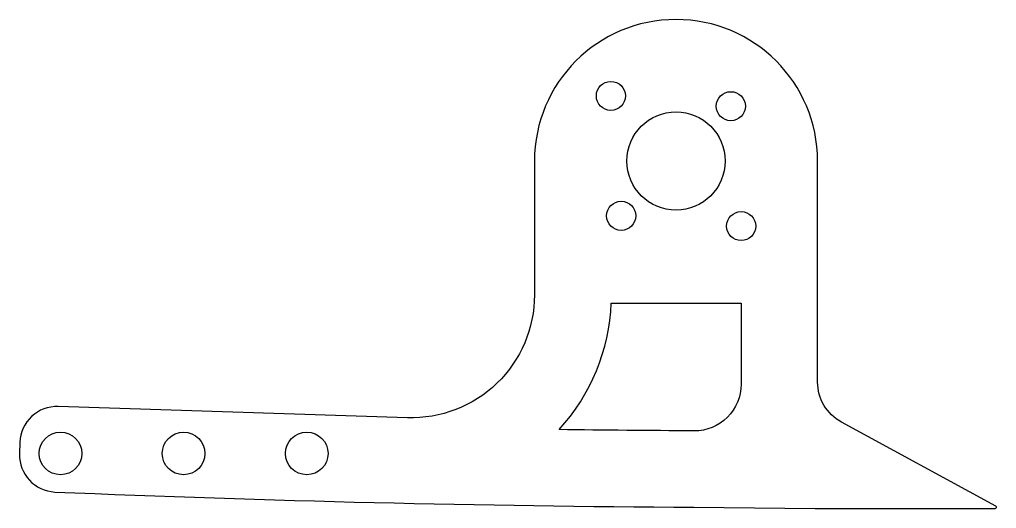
# Model space of a CAD drawing. Header units: inches. Extents: x 1.58 to 5.55, y -0.91 to 1.08.
import ezdxf

# ---------------------------------------------------------------- set-up
doc = ezdxf.new("R2010")
doc.units = ezdxf.units.IN
doc.layers.get('0').update_dxf_attribs({"linetype": 'CONTINUOUS'})

msp = doc.modelspace()

# ---------------------------------------------------------------- linework, layer by layer
for points in [[(5.5465, -0.9067, 0.777185), (5.5489, -0.8973), (4.9215, -0.5554, -0.274579), (4.825, -0.3929), (4.825, 0.5056, 1), (3.675, 0.5056), (3.675, -0.0384, -0.42369), (3.1589, -0.5381), (1.7399, -0.4924, 0.414214), (1.5851, -0.6374), (1.5836, -0.685, 0.411398), (1.7272, -0.8397, 0.008986), (4.322, -0.9017), (4.8157, -0.9067)], [(3.7755, -0.586, 0.176398), (3.987, -0.0716), (4.5146, -0.0716), (4.5146, -0.4017, -0.41595), (4.3239, -0.5913, -0.001907)]]:
    msp.add_lwpolyline(points, format="xyb", close=True)
for centre, radius in [((3.9855, 0.7701), 0.0591), ((4.4727, 0.7283), 0.0591), ((4.25, 0.5056), 0.1994), ((4.0273, 0.2829), 0.0591), ((4.5145, 0.2411), 0.0591), ((1.75, -0.683), 0.0866), ((2.25, -0.683), 0.0866), ((2.75, -0.683), 0.0866)]:
    msp.add_circle(centre, radius)

doc.saveas('drawing.dxf')
